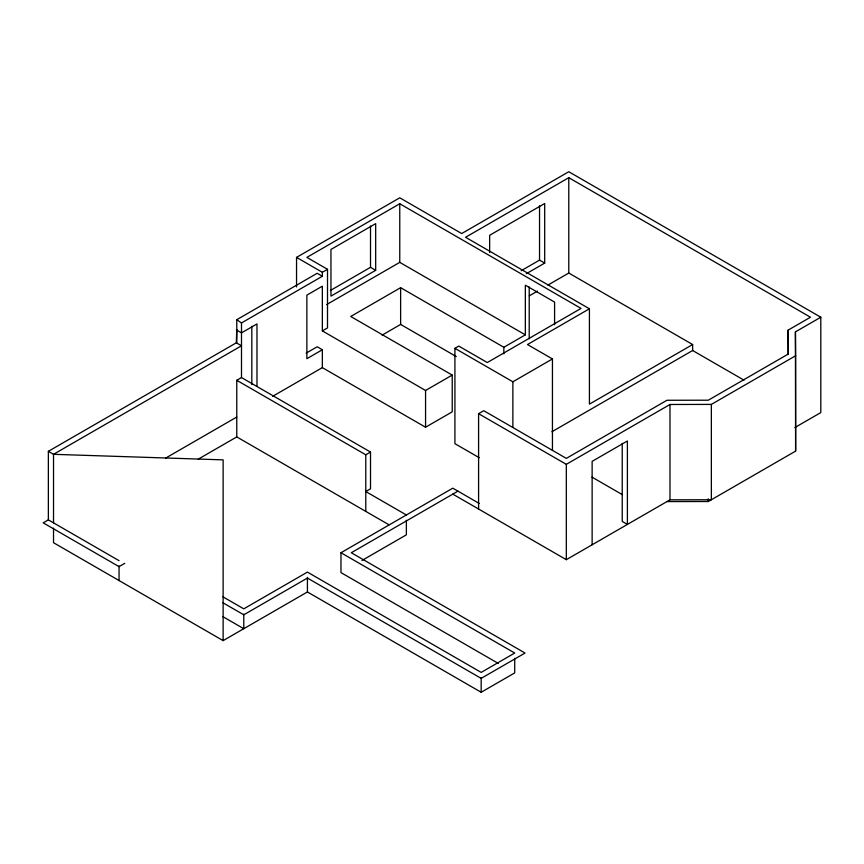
<?xml version="1.0" encoding="UTF-8"?>
<svg xmlns="http://www.w3.org/2000/svg" width="864" height="864" viewBox="0 0 864 864"><rect width="100%" height="100%" fill="white"/><g stroke="black" fill="none" stroke-linecap="round" stroke-linejoin="round"><path stroke-width="1.3" d="M296.546 286.934L296.546 257.386L399.762 197.802L461.689 233.55L568.782 171.731L820.8 317.228L820.8 412.582L794.826 427.572M479.261 457.726L454.918 443.675L454.918 348.332L458.795 346.097L487.285 362.545L581.04 308.416L399.762 203.753L306.871 257.386L327.51 269.309L327.51 327.91L322.348 330.89L322.348 286.189L306.871 295.132L306.871 358.7L322.348 349.758L322.348 367.632L425.563 427.226L452.228 411.836L452.228 375.084L350.73 316.483L400.626 287.68L503.842 347.274L525.344 334.854L525.344 285.196L554.591 302.087L554.591 324.68M236.768 342.889L236.768 319.712L317.185 273.283L322.348 276.264L322.348 272.29L296.546 257.386M322.348 272.29L327.51 269.309M406.372 514.966L365.785 491.54L370.516 488.808L370.516 452.056L241.499 377.568L241.499 322.942L322.348 276.264M119.048 560.671L48.362 519.858L48.362 451.332L236.336 342.803L236.768 329.648M330.383 290.498L370.516 267.322L375.678 270.302L375.678 223.625L330.955 249.448L330.955 296.125L375.678 270.302M326.614 304.592L399.762 262.354L525.344 334.854M788.119 354.132L788.119 330.145L810.475 317.228L568.782 177.682L465.566 237.276L589.421 308.783L589.421 404.136L692.636 344.542L692.636 350.503L551.912 431.752M388.984 524.794L236.768 436.914L236.768 380.3L241.499 377.568M306.126 353.16L317.185 346.777L322.348 349.758M48.362 519.858L43.2 522.839L119.048 566.633L124.783 563.328M165.575 458.147L236.768 417.042M272.678 396.306L322.348 367.632M382.061 335.146L400.626 324.432L456.289 356.573M521.186 270.713L539.536 260.118L544.698 263.099L544.698 203.504L489.65 235.289L489.65 252.504M198.256 459.151L236.768 436.914M526.349 273.694L544.698 263.099M529.351 295.801L537.462 291.114M547.906 285.088L568.782 273.035L692.636 344.542M322.348 330.89L425.563 390.474L452.228 375.084M589.421 308.783L527.494 344.542L552.442 358.938L552.442 450.263M236.768 380.3L365.785 454.788L370.516 452.056M454.918 348.332L512.87 381.791L552.442 358.938M478.591 509.026L478.591 413.683L483.754 410.702L566.32 458.374L666.965 400.27L708.318 400.205L788.314 354.013L788.119 330.145M498.388 663.476L340.967 572.594L340.967 552.733L452.79 488.171L479.261 503.464M457.952 491.152L351.292 552.733L525.042 653.044L481.172 678.37L307.422 578.059L243.778 614.801L222.955 602.791M53.525 528.142L53.525 542.711L223.128 640.624L307.422 591.959L481.172 692.269L514.717 672.905L514.717 658.336M361.994 560.455L406.372 534.838L406.372 520.268M666.965 501.584L708.318 501.509L795.625 451.105L795.431 331.873L820.8 317.228M478.591 413.683L566.32 464.335L669.989 404.482L711.353 404.406L795.625 355.752L795.431 331.873M452.79 494.132L566.32 559.678L669.989 499.835L711.353 499.759L711.353 404.406M692.636 350.503L743.98 380.138M591.991 477.122L622.231 494.586M236.336 329.897L241.499 332.867L256.975 323.935L256.975 386.176M236.336 342.803L241.499 345.784L53.525 454.313L48.362 451.332M340.967 552.733L514.717 653.044L481.172 672.408L307.422 572.098L243.778 608.85L222.955 596.83M222.955 616.691L243.778 628.711L243.778 614.142M236.768 319.712L241.499 322.942M795.625 355.752L795.625 451.105M708.318 498.841L708.318 501.509M669.989 404.482L669.989 499.835M622.231 443.394L622.231 521.446L627.394 524.426L627.394 440.996L592.132 461.354L592.132 544.784M568.782 177.682L568.782 273.035M566.32 464.335L566.32 559.678M539.536 205.826L539.536 260.118M529.211 286.956L529.211 338.796M512.87 381.791L512.87 427.442M503.842 347.274L503.842 353.84M481.172 677.711L481.172 692.269M425.563 390.474L425.563 427.226M400.626 287.68L400.626 324.432M399.762 203.753L399.762 262.354M370.516 225.979L370.516 267.322M365.785 454.788L365.785 511.402M307.422 577.39L307.422 591.959M251.824 326.246L251.824 384.523M223.128 640.624L223.128 459.864L53.525 454.313L53.525 522.839M119.048 565.974L119.048 580.543"/></g></svg>
